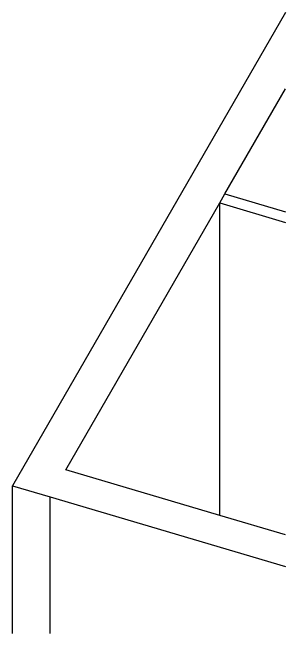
# Model space of a CAD drawing. Extents: x -4.5 to 11.4, y -6.8 to 6.5.
# Drawn here: x 9.352 to 11.361, y -6.758 to -2.195 of the extents above; entities that cross this region are included whole.
import ezdxf

# ---------------------------------------------------------------- set-up
doc = ezdxf.new("R2010")
doc.units = 0
doc.layers.get('0').update_dxf_attribs({"linetype": 'CONTINUOUS'})

msp = doc.modelspace()

# ---------------------------------------------------------------- linework, layer by layer
for p, q in [((11.3607, -2.1951), (9.3523, -5.6726)), ((10.9151, -3.5286), (11.3607, -2.757)), ((10.8769, -3.5946), (10.9151, -3.5286)), ((10.9151, -3.5286), (11.3607, -3.66)), ((9.7441, -5.5563), (10.8769, -3.5946)), ((10.8769, -3.5946), (11.3607, -3.7373)), ((10.8769, -5.8902), (10.8769, -3.5946)), ((10.8769, -5.8902), (9.7441, -5.5563)), ((9.3523, -6.7581), (9.3523, -5.6726)), ((9.3523, -5.6726), (9.6297, -5.7544)), ((9.6297, -5.7544), (11.3607, -6.2647)), ((9.6297, -6.7581), (9.6297, -5.7544)), ((11.3607, -6.0329), (10.8769, -5.8902))]:
    msp.add_line(p, q)

doc.saveas('drawing.dxf')
